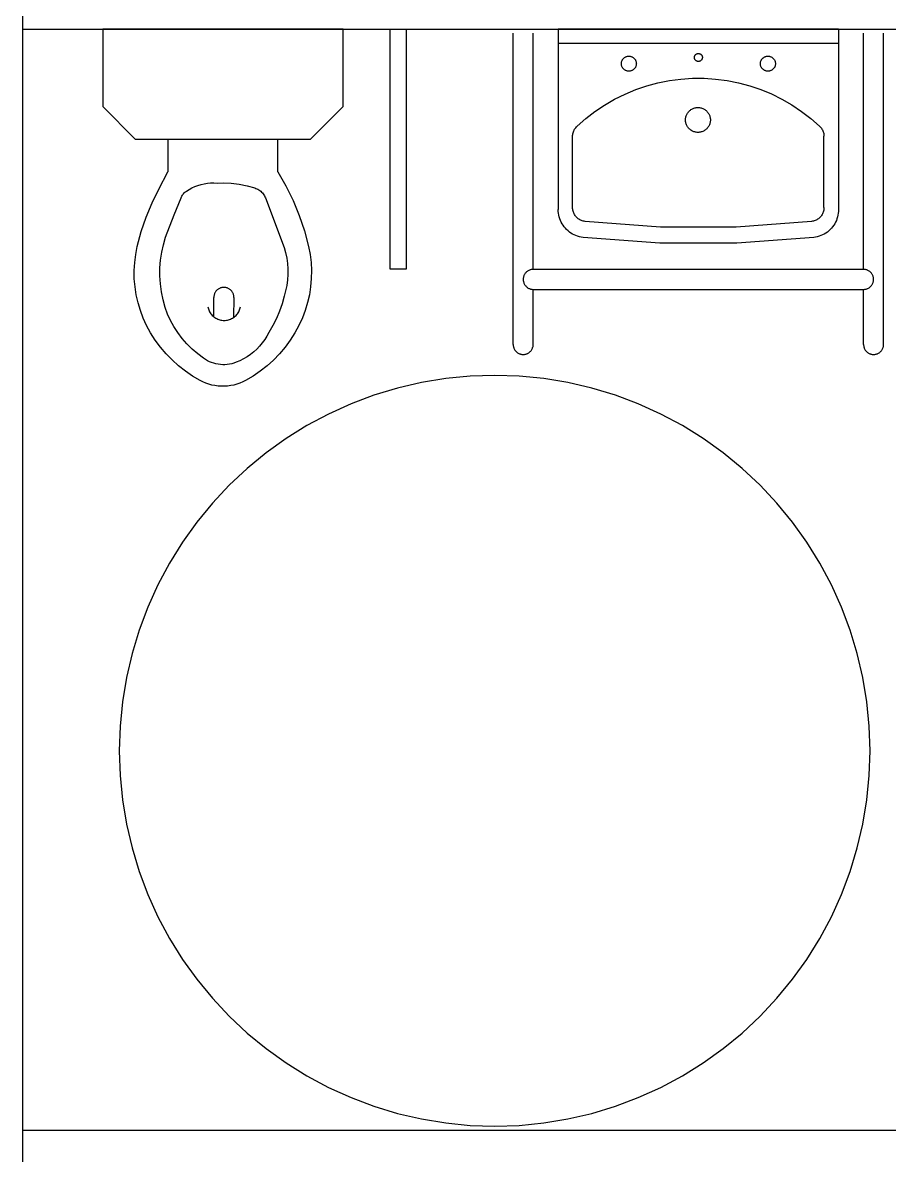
# Model space of a CAD drawing. Extents: x -81148 to 10972, y -53931 to 52487.
# Drawn here: x -60258 to -58526, y -31336 to -29074 of the extents above; entities that cross this region are included whole.
import ezdxf

# ---------------------------------------------------------------- set-up
doc = ezdxf.new("R2010")
doc.units = 0
doc.layers.get('0').update_dxf_attribs({"linetype": 'CONTINUOUS'})

msp = doc.modelspace()

# ---------------------------------------------------------------- linework, layer by layer
for p, q in [((-60257.9, -28986.4), (-60257.9, -29086.4)), ((-60257.9, -29086.4), (-59523.9, -29086.4)), ((-60257.9, -29086.4), (-60257.9, -31286.4)), ((-59617.9, -29086.4), (-60097.9, -29086.4)), ((-60097.9, -29086.4), (-60097.9, -29241.4)), ((-59617.9, -29241.4), (-59617.9, -29086.4)), ((-59523.9, -29448.4), (-59523.9, -29086.4)), ((-59523.9, -29086.4), (-59491.9, -29086.4)), ((-59491.9, -29086.4), (-59491.9, -29566.4)), ((-59491.9, -29086.4), (-58307.9, -29086.4)), ((-59277.9, -29716.4), (-59277.9, -29094.4)), ((-59237.9, -29566.4), (-59237.9, -29094.4)), ((-58627.9, -29086.4), (-59187.9, -29086.4)), ((-59187.9, -29086.4), (-59187.9, -29115.5)), ((-58627.9, -29086.4), (-58627.9, -29115.5)), ((-58577.9, -29566.4), (-58577.9, -29094.4)), ((-58537.9, -29716.4), (-58537.9, -29094.4)), ((-59187.9, -29115.5), (-59187.9, -29447.1)), ((-58998.1, -29115.5), (-59187.9, -29115.5)), ((-58818.1, -29115.5), (-58998.1, -29115.5)), ((-58908.1, -29115.5), (-58998.1, -29115.5)), ((-58818.1, -29115.5), (-58908.1, -29115.5)), ((-58627.9, -29115.5), (-58818.1, -29115.5)), ((-58627.9, -29115.5), (-58627.9, -29447.1)), ((-59058.1, -29145.6), (-59057.4, -29144.9)), ((-59057.4, -29144.9), (-59056.7, -29144.2)), ((-59056.7, -29144.2), (-59056, -29143.6)), ((-59056, -29143.6), (-59055.2, -29143)), ((-59055.2, -29143), (-59054.3, -29142.5)), ((-59054.3, -29142.5), (-59053.5, -29142.1)), ((-59053.5, -29142.1), (-59052.6, -29141.7)), ((-59052.6, -29141.7), (-59051.7, -29141.3)), ((-59051.7, -29141.3), (-59050.7, -29141)), ((-59050.7, -29141), (-59049.8, -29140.8)), ((-59049.8, -29140.8), (-59048.8, -29140.6)), ((-59048.8, -29140.6), (-59047.8, -29140.5)), ((-59047.8, -29140.5), (-59046.8, -29140.5)), ((-59046.8, -29140.5), (-59045.8, -29140.5)), ((-59045.8, -29140.5), (-59044.9, -29140.6)), ((-59044.9, -29140.6), (-59043.9, -29140.8)), ((-59043.9, -29140.8), (-59042.9, -29141)), ((-59042.9, -29141), (-59042, -29141.3)), ((-59042, -29141.3), (-59041.1, -29141.7)), ((-59041.1, -29141.7), (-59040.2, -29142.1)), ((-59040.2, -29142.1), (-59039.3, -29142.5)), ((-59039.3, -29142.5), (-59038.5, -29143)), ((-59038.5, -29143), (-59037.7, -29143.6)), ((-59037.7, -29143.6), (-59036.9, -29144.2)), ((-59036.9, -29144.2), (-59036.2, -29144.9)), ((-59036.2, -29144.9), (-59035.6, -29145.6)), ((-58915.9, -29142.1), (-58915.8, -29141.6)), ((-58915.9, -29142.6), (-58915.9, -29142.1)), ((-58915.9, -29143.2), (-58915.9, -29142.6)), ((-58915.9, -29143.7), (-58915.9, -29143.2)), ((-58915.9, -29144.2), (-58915.9, -29143.7)), ((-58915.8, -29144.7), (-58915.9, -29144.2)), ((-58915.8, -29141.6), (-58915.7, -29141.1)), ((-58915.7, -29145.2), (-58915.8, -29144.7)), ((-58915.7, -29141.1), (-58915.5, -29140.6)), ((-58915.5, -29145.7), (-58915.7, -29145.2)), ((-58915.5, -29140.6), (-58915.3, -29140.1)), ((-58915.3, -29140.1), (-58915.1, -29139.6)), ((-58915.1, -29139.6), (-58914.9, -29139.2)), ((-58914.9, -29139.2), (-58914.6, -29138.7)), ((-58914.6, -29138.7), (-58914.3, -29138.3)), ((-58914.3, -29138.3), (-58914, -29137.9)), ((-58914, -29137.9), (-58913.6, -29137.5)), ((-58913.6, -29137.5), (-58913.2, -29137.2)), ((-58913.2, -29137.2), (-58912.8, -29136.8)), ((-58912.8, -29136.8), (-58912.4, -29136.5)), ((-58912.4, -29136.5), (-58911.9, -29136.2)), ((-58911.9, -29136.2), (-58911.5, -29136)), ((-58911.5, -29136), (-58911, -29135.8)), ((-58911, -29135.8), (-58910.5, -29135.6)), ((-58910.5, -29135.6), (-58910, -29135.4)), ((-58910, -29135.4), (-58909.5, -29135.3)), ((-58909.5, -29135.3), (-58909, -29135.2)), ((-58909, -29135.2), (-58908.5, -29135.2)), ((-58908.5, -29135.2), (-58907.9, -29135.2)), ((-58907.9, -29135.2), (-58907.4, -29135.2)), ((-58907.4, -29135.2), (-58906.9, -29135.2)), ((-58906.9, -29135.2), (-58906.4, -29135.3)), ((-58906.4, -29135.3), (-58905.9, -29135.4)), ((-58905.9, -29135.4), (-58905.4, -29135.6)), ((-58905.4, -29135.6), (-58904.9, -29135.8)), ((-58904.9, -29135.8), (-58904.4, -29136)), ((-58904.4, -29136), (-58903.9, -29136.2)), ((-58903.9, -29136.2), (-58903.5, -29136.5)), ((-58903.5, -29136.5), (-58903.1, -29136.8)), ((-58903.1, -29136.8), (-58902.7, -29137.2)), ((-58902.7, -29137.2), (-58902.3, -29137.5)), ((-58902.3, -29137.5), (-58901.9, -29137.9)), ((-58901.9, -29137.9), (-58901.6, -29138.3)), ((-58901.6, -29138.3), (-58901.3, -29138.7)), ((-58901.3, -29138.7), (-58901, -29139.2)), ((-58901, -29139.2), (-58900.8, -29139.6)), ((-58900.8, -29139.6), (-58900.6, -29140.1)), ((-58900.6, -29140.1), (-58900.4, -29140.6)), ((-58900.4, -29140.6), (-58900.2, -29141.1)), ((-58900.2, -29145.2), (-58900.4, -29145.7)), ((-58900.2, -29141.1), (-58900.1, -29141.6)), ((-58900.1, -29144.7), (-58900.2, -29145.2)), ((-58900.1, -29141.6), (-58900, -29142.1)), ((-58900, -29144.2), (-58900.1, -29144.7)), ((-58900, -29142.1), (-58900, -29142.6)), ((-58900, -29142.6), (-58899.9, -29143.2)), ((-58899.9, -29143.2), (-58900, -29143.7)), ((-58900, -29143.7), (-58900, -29144.2)), ((-58780.3, -29145.6), (-58779.6, -29144.9)), ((-58779.6, -29144.9), (-58778.9, -29144.2)), ((-58778.9, -29144.2), (-58778.1, -29143.6)), ((-58778.1, -29143.6), (-58777.3, -29143)), ((-58777.3, -29143), (-58776.5, -29142.5)), ((-58776.5, -29142.5), (-58775.6, -29142.1)), ((-58775.6, -29142.1), (-58774.7, -29141.7)), ((-58774.7, -29141.7), (-58773.8, -29141.3)), ((-58773.8, -29141.3), (-58772.9, -29141)), ((-58772.9, -29141), (-58771.9, -29140.8)), ((-58771.9, -29140.8), (-58771, -29140.6)), ((-58771, -29140.6), (-58770, -29140.5)), ((-58770, -29140.5), (-58769, -29140.5)), ((-58769, -29140.5), (-58768, -29140.5)), ((-58768, -29140.5), (-58767, -29140.6)), ((-58767, -29140.6), (-58766.1, -29140.8)), ((-58766.1, -29140.8), (-58765.1, -29141)), ((-58765.1, -29141), (-58764.2, -29141.3)), ((-58764.2, -29141.3), (-58763.3, -29141.7)), ((-58763.3, -29141.7), (-58762.4, -29142.1)), ((-58762.4, -29142.1), (-58761.5, -29142.5)), ((-58761.5, -29142.5), (-58760.7, -29143)), ((-58760.7, -29143), (-58759.9, -29143.6)), ((-58759.9, -29143.6), (-58759.1, -29144.2)), ((-58759.1, -29144.2), (-58758.4, -29144.9)), ((-58758.4, -29144.9), (-58757.7, -29145.6)), ((-59061.8, -29154.5), (-59061.7, -29153.6)), ((-59061.8, -29155.5), (-59061.8, -29154.5)), ((-59061.8, -29156.5), (-59061.8, -29155.5)), ((-59061.7, -29157.5), (-59061.8, -29156.5)), ((-59061.7, -29153.6), (-59061.5, -29152.6)), ((-59061.5, -29158.4), (-59061.7, -29157.5)), ((-59061.5, -29152.6), (-59061.3, -29151.6)), ((-59061.3, -29159.4), (-59061.5, -29158.4)), ((-59061.3, -29151.6), (-59061, -29150.7)), ((-59061, -29160.3), (-59061.3, -29159.4)), ((-59061, -29150.7), (-59060.7, -29149.8)), ((-59060.7, -29161.3), (-59061, -29160.3)), ((-59060.7, -29149.8), (-59060.3, -29148.9)), ((-59060.3, -29162.2), (-59060.7, -29161.3)), ((-59060.3, -29148.9), (-59059.8, -29148)), ((-59059.8, -29163), (-59060.3, -29162.2)), ((-59059.8, -29148), (-59059.3, -29147.2)), ((-59059.3, -29163.8), (-59059.8, -29163)), ((-59059.3, -29147.2), (-59058.7, -29146.4)), ((-59058.7, -29164.6), (-59059.3, -29163.8)), ((-59058.7, -29146.4), (-59058.1, -29145.6)), ((-59058.1, -29165.4), (-59058.7, -29164.6)), ((-59057.4, -29166.1), (-59058.1, -29165.4)), ((-59056.7, -29166.8), (-59057.4, -29166.1)), ((-59056, -29167.4), (-59056.7, -29166.8)), ((-59055.2, -29168), (-59056, -29167.4)), ((-59037.7, -29167.4), (-59038.5, -29168)), ((-59036.9, -29166.8), (-59037.7, -29167.4)), ((-59036.2, -29166.1), (-59036.9, -29166.8)), ((-59035.6, -29165.4), (-59036.2, -29166.1)), ((-59035.6, -29145.6), (-59034.9, -29146.4)), ((-59034.9, -29164.6), (-59035.6, -29165.4)), ((-59034.9, -29146.4), (-59034.4, -29147.2)), ((-59034.4, -29163.8), (-59034.9, -29164.6)), ((-59034.4, -29147.2), (-59033.8, -29148)), ((-59033.8, -29163), (-59034.4, -29163.8)), ((-59033.8, -29148), (-59033.4, -29148.9)), ((-59033.4, -29162.2), (-59033.8, -29163)), ((-59033.4, -29148.9), (-59033, -29149.8)), ((-59033, -29161.3), (-59033.4, -29162.2)), ((-59033, -29149.8), (-59032.6, -29150.7)), ((-59032.6, -29160.3), (-59033, -29161.3)), ((-59032.6, -29150.7), (-59032.3, -29151.6)), ((-59032.3, -29159.4), (-59032.6, -29160.3)), ((-59032.3, -29151.6), (-59032.1, -29152.6)), ((-59032.1, -29158.4), (-59032.3, -29159.4)), ((-59032.1, -29152.6), (-59032, -29153.6)), ((-59032, -29157.5), (-59032.1, -29158.4)), ((-59032, -29153.6), (-59031.9, -29154.5)), ((-59031.9, -29156.5), (-59032, -29157.5)), ((-59031.9, -29154.5), (-59031.8, -29155.5)), ((-59031.8, -29155.5), (-59031.9, -29156.5)), ((-58915.3, -29146.2), (-58915.5, -29145.7)), ((-58915.1, -29146.7), (-58915.3, -29146.2)), ((-58914.9, -29147.2), (-58915.1, -29146.7)), ((-58914.6, -29147.6), (-58914.9, -29147.2)), ((-58914.3, -29148), (-58914.6, -29147.6)), ((-58914, -29148.4), (-58914.3, -29148)), ((-58913.6, -29148.8), (-58914, -29148.4)), ((-58913.2, -29149.2), (-58913.6, -29148.8)), ((-58912.8, -29149.5), (-58913.2, -29149.2)), ((-58912.4, -29149.8), (-58912.8, -29149.5)), ((-58911.9, -29150.1), (-58912.4, -29149.8)), ((-58911.5, -29150.3), (-58911.9, -29150.1)), ((-58911, -29150.6), (-58911.5, -29150.3)), ((-58910.5, -29150.7), (-58911, -29150.6)), ((-58910, -29150.9), (-58910.5, -29150.7)), ((-58909.5, -29151), (-58910, -29150.9)), ((-58909, -29151.1), (-58909.5, -29151)), ((-58908.5, -29151.1), (-58909, -29151.1)), ((-58907.9, -29151.2), (-58908.5, -29151.1)), ((-58907.4, -29151.1), (-58907.9, -29151.2)), ((-58906.9, -29151.1), (-58907.4, -29151.1)), ((-58906.4, -29151), (-58906.9, -29151.1)), ((-58905.9, -29150.9), (-58906.4, -29151)), ((-58905.4, -29150.7), (-58905.9, -29150.9)), ((-58904.9, -29150.6), (-58905.4, -29150.7)), ((-58904.4, -29150.3), (-58904.9, -29150.6)), ((-58903.9, -29150.1), (-58904.4, -29150.3)), ((-58903.5, -29149.8), (-58903.9, -29150.1)), ((-58903.1, -29149.5), (-58903.5, -29149.8)), ((-58902.7, -29149.2), (-58903.1, -29149.5)), ((-58902.3, -29148.8), (-58902.7, -29149.2)), ((-58901.9, -29148.4), (-58902.3, -29148.8)), ((-58901.6, -29148), (-58901.9, -29148.4)), ((-58901.3, -29147.6), (-58901.6, -29148)), ((-58901, -29147.2), (-58901.3, -29147.6)), ((-58900.8, -29146.7), (-58901, -29147.2)), ((-58900.6, -29146.2), (-58900.8, -29146.7)), ((-58900.4, -29145.7), (-58900.6, -29146.2)), ((-58784, -29154.5), (-58783.9, -29153.6)), ((-58784, -29155.5), (-58784, -29154.5)), ((-58784, -29156.5), (-58784, -29155.5)), ((-58783.9, -29157.5), (-58784, -29156.5)), ((-58783.9, -29153.6), (-58783.7, -29152.6)), ((-58783.7, -29158.4), (-58783.9, -29157.5)), ((-58783.7, -29152.6), (-58783.5, -29151.6)), ((-58783.5, -29159.4), (-58783.7, -29158.4)), ((-58783.5, -29151.6), (-58783.2, -29150.7)), ((-58783.2, -29160.3), (-58783.5, -29159.4)), ((-58783.2, -29150.7), (-58782.9, -29149.8)), ((-58782.9, -29161.3), (-58783.2, -29160.3)), ((-58782.9, -29149.8), (-58782.4, -29148.9)), ((-58782.4, -29162.2), (-58782.9, -29161.3)), ((-58782.4, -29148.9), (-58782, -29148)), ((-58782, -29163), (-58782.4, -29162.2)), ((-58782, -29148), (-58781.5, -29147.2)), ((-58781.5, -29163.8), (-58782, -29163)), ((-58781.5, -29147.2), (-58780.9, -29146.4)), ((-58780.9, -29164.6), (-58781.5, -29163.8)), ((-58780.9, -29146.4), (-58780.3, -29145.6)), ((-58780.3, -29165.4), (-58780.9, -29164.6)), ((-58779.6, -29166.1), (-58780.3, -29165.4)), ((-58778.9, -29166.8), (-58779.6, -29166.1)), ((-58778.1, -29167.4), (-58778.9, -29166.8)), ((-58777.3, -29168), (-58778.1, -29167.4)), ((-58759.9, -29167.4), (-58760.7, -29168)), ((-58759.1, -29166.8), (-58759.9, -29167.4)), ((-58758.4, -29166.1), (-58759.1, -29166.8)), ((-58757.7, -29165.4), (-58758.4, -29166.1)), ((-58757.7, -29145.6), (-58757.1, -29146.4)), ((-58757.1, -29164.6), (-58757.7, -29165.4)), ((-58757.1, -29146.4), (-58756.5, -29147.2)), ((-58756.5, -29163.8), (-58757.1, -29164.6)), ((-58756.5, -29147.2), (-58756, -29148)), ((-58756, -29163), (-58756.5, -29163.8)), ((-58756, -29148), (-58755.5, -29148.9)), ((-58755.5, -29162.2), (-58756, -29163)), ((-58755.5, -29148.9), (-58755.1, -29149.8)), ((-58755.1, -29161.3), (-58755.5, -29162.2)), ((-58755.1, -29149.8), (-58754.8, -29150.7)), ((-58754.8, -29160.3), (-58755.1, -29161.3)), ((-58754.8, -29150.7), (-58754.5, -29151.6)), ((-58754.5, -29159.4), (-58754.8, -29160.3)), ((-58754.5, -29151.6), (-58754.3, -29152.6)), ((-58754.3, -29158.4), (-58754.5, -29159.4)), ((-58754.3, -29152.6), (-58754.1, -29153.6)), ((-58754.1, -29157.5), (-58754.3, -29158.4)), ((-58754.1, -29153.6), (-58754, -29154.5)), ((-58754, -29156.5), (-58754.1, -29157.5)), ((-58754, -29154.5), (-58754, -29155.5)), ((-58754, -29155.5), (-58754, -29156.5)), ((-59054.3, -29168.5), (-59055.2, -29168)), ((-59053.5, -29169), (-59054.3, -29168.5)), ((-59052.6, -29169.4), (-59053.5, -29169)), ((-59051.7, -29169.7), (-59052.6, -29169.4)), ((-59050.7, -29170), (-59051.7, -29169.7)), ((-59049.8, -29170.2), (-59050.7, -29170)), ((-59048.8, -29170.4), (-59049.8, -29170.2)), ((-59047.8, -29170.5), (-59048.8, -29170.4)), ((-59046.8, -29170.5), (-59047.8, -29170.5)), ((-59045.8, -29170.5), (-59046.8, -29170.5)), ((-59044.9, -29170.4), (-59045.8, -29170.5)), ((-59043.9, -29170.2), (-59044.9, -29170.4)), ((-59042.9, -29170), (-59043.9, -29170.2)), ((-59042, -29169.7), (-59042.9, -29170)), ((-59041.1, -29169.4), (-59042, -29169.7)), ((-59040.2, -29169), (-59041.1, -29169.4)), ((-59039.3, -29168.5), (-59040.2, -29169)), ((-59038.5, -29168), (-59039.3, -29168.5)), ((-58988.7, -29193.9), (-58965.9, -29189.4)), ((-58965.9, -29189.4), (-58942.9, -29186.3)), ((-58942.9, -29186.3), (-58919.8, -29184.8)), ((-58919.8, -29184.8), (-58896.6, -29184.8)), ((-58896.6, -29184.8), (-58873.4, -29186.3)), ((-58873.4, -29186.3), (-58850.4, -29189.3)), ((-58850.4, -29189.3), (-58827.7, -29193.8)), ((-58776.5, -29168.5), (-58777.3, -29168)), ((-58775.6, -29169), (-58776.5, -29168.5)), ((-58774.7, -29169.4), (-58775.6, -29169)), ((-58773.8, -29169.7), (-58774.7, -29169.4)), ((-58772.9, -29170), (-58773.8, -29169.7)), ((-58771.9, -29170.2), (-58772.9, -29170)), ((-58771, -29170.4), (-58771.9, -29170.2)), ((-58770, -29170.5), (-58771, -29170.4)), ((-58769, -29170.5), (-58770, -29170.5)), ((-58768, -29170.5), (-58769, -29170.5)), ((-58767, -29170.4), (-58768, -29170.5)), ((-58766.1, -29170.2), (-58767, -29170.4)), ((-58765.1, -29170), (-58766.1, -29170.2)), ((-58764.2, -29169.7), (-58765.1, -29170)), ((-58763.3, -29169.4), (-58764.2, -29169.7)), ((-58762.4, -29169), (-58763.3, -29169.4)), ((-58761.5, -29168.5), (-58762.4, -29169)), ((-58760.7, -29168), (-58761.5, -29168.5)), ((-59054.5, -29216.3), (-59033, -29207.4)), ((-59033, -29207.4), (-59011.1, -29199.9)), ((-59011.1, -29199.9), (-58988.7, -29193.9)), ((-58827.7, -29193.8), (-58805.3, -29199.8)), ((-58805.3, -29199.8), (-58783.3, -29207.2)), ((-58783.3, -29207.2), (-58761.9, -29216.1)), ((-59095.3, -29238.3), (-59075.2, -29226.6)), ((-59075.2, -29226.6), (-59054.5, -29216.3)), ((-58761.9, -29216.1), (-58741.1, -29226.4)), ((-58741.1, -29226.4), (-58721, -29238)), ((-60097.9, -29241.4), (-60032.9, -29306.4)), ((-59682.9, -29306.4), (-59617.9, -29241.4)), ((-59133, -29265.3), (-59114.6, -29251.2)), ((-59114.6, -29251.2), (-59095.3, -29238.3)), ((-58932.4, -29260), (-58931.8, -29258.5)), ((-58931.8, -29258.5), (-58931.2, -29257)), ((-58931.2, -29257), (-58930.4, -29255.5)), ((-58930.4, -29255.5), (-58929.5, -29254.2)), ((-58929.5, -29254.2), (-58928.6, -29252.8)), ((-58928.6, -29252.8), (-58927.5, -29251.6)), ((-58927.5, -29251.6), (-58926.4, -29250.4)), ((-58926.4, -29250.4), (-58925.2, -29249.3)), ((-58925.2, -29249.3), (-58924, -29248.2)), ((-58924, -29248.2), (-58922.7, -29247.3)), ((-58922.7, -29247.3), (-58921.3, -29246.4)), ((-58921.3, -29246.4), (-58919.8, -29245.7)), ((-58919.8, -29245.7), (-58918.4, -29245)), ((-58918.4, -29245), (-58916.8, -29244.4)), ((-58916.8, -29244.4), (-58915.3, -29243.9)), ((-58915.3, -29243.9), (-58913.7, -29243.6)), ((-58913.7, -29243.6), (-58912.1, -29243.3)), ((-58912.1, -29243.3), (-58910.5, -29243.1)), ((-58910.5, -29243.1), (-58908.8, -29243.1)), ((-58908.8, -29243.1), (-58907.2, -29243.1)), ((-58907.2, -29243.1), (-58905.6, -29243.3)), ((-58905.6, -29243.3), (-58904, -29243.6)), ((-58904, -29243.6), (-58902.4, -29243.9)), ((-58902.4, -29243.9), (-58900.8, -29244.4)), ((-58900.8, -29244.4), (-58899.3, -29245)), ((-58899.3, -29245), (-58897.8, -29245.7)), ((-58897.8, -29245.7), (-58896.4, -29246.4)), ((-58896.4, -29246.4), (-58895, -29247.3)), ((-58895, -29247.3), (-58893.7, -29248.2)), ((-58893.7, -29248.2), (-58892.4, -29249.3)), ((-58892.4, -29249.3), (-58891.2, -29250.4)), ((-58891.2, -29250.4), (-58890.1, -29251.6)), ((-58890.1, -29251.6), (-58889.1, -29252.8)), ((-58889.1, -29252.8), (-58888.1, -29254.2)), ((-58888.1, -29254.2), (-58887.3, -29255.5)), ((-58887.3, -29255.5), (-58886.5, -29257)), ((-58886.5, -29257), (-58885.8, -29258.5)), ((-58885.8, -29258.5), (-58885.2, -29260)), ((-58721, -29238), (-58701.7, -29250.9)), ((-58701.7, -29250.9), (-58683.3, -29265)), ((-59151.7, -29282), (-59150.4, -29280.7)), ((-59150.4, -29280.7), (-59133, -29265.3)), ((-58933.7, -29266.4), (-58933.5, -29264.7)), ((-58933.7, -29268), (-58933.7, -29266.4)), ((-58933.7, -29269.6), (-58933.7, -29268)), ((-58933.5, -29271.2), (-58933.7, -29269.6)), ((-58933.5, -29264.7), (-58933.3, -29263.1)), ((-58933.3, -29272.9), (-58933.5, -29271.2)), ((-58933.3, -29263.1), (-58932.9, -29261.5)), ((-58932.9, -29274.4), (-58933.3, -29272.9)), ((-58932.9, -29261.5), (-58932.4, -29260)), ((-58932.4, -29276), (-58932.9, -29274.4)), ((-58931.8, -29277.5), (-58932.4, -29276)), ((-58931.2, -29279), (-58931.8, -29277.5)), ((-58930.4, -29280.4), (-58931.2, -29279)), ((-58929.5, -29281.8), (-58930.4, -29280.4)), ((-58887.3, -29280.4), (-58888.1, -29281.8)), ((-58886.5, -29279), (-58887.3, -29280.4)), ((-58885.8, -29277.5), (-58886.5, -29279)), ((-58885.2, -29276), (-58885.8, -29277.5)), ((-58885.2, -29260), (-58884.8, -29261.5)), ((-58884.8, -29274.4), (-58885.2, -29276)), ((-58884.8, -29261.5), (-58884.4, -29263.1)), ((-58884.4, -29272.9), (-58884.8, -29274.4)), ((-58884.4, -29263.1), (-58884.1, -29264.7)), ((-58884.1, -29271.2), (-58884.4, -29272.9)), ((-58884.1, -29264.7), (-58884, -29266.4)), ((-58884, -29269.6), (-58884.1, -29271.2)), ((-58884, -29266.4), (-58883.9, -29268)), ((-58883.9, -29268), (-58884, -29269.6)), ((-58683.3, -29265), (-58665.8, -29280.3)), ((-58665.8, -29280.3), (-58664.5, -29281.7)), ((-59159.2, -29301.1), (-59159.1, -29299.2)), ((-59159.2, -29442.9), (-59159.2, -29301.1)), ((-59159.1, -29299.2), (-59158.9, -29297.3)), ((-59158.9, -29297.3), (-59158.6, -29295.4)), ((-59158.6, -29295.4), (-59158.2, -29293.6)), ((-59158.2, -29293.6), (-59157.6, -29291.7)), ((-59157.6, -29291.7), (-59156.9, -29290)), ((-59156.9, -29290), (-59156.1, -29288.2)), ((-59156.1, -29288.2), (-59155.2, -29286.6)), ((-59155.2, -29286.6), (-59154.1, -29285)), ((-59154.1, -29285), (-59153, -29283.5)), ((-59153, -29283.5), (-59151.7, -29282)), ((-58928.6, -29283.2), (-58929.5, -29281.8)), ((-58927.5, -29284.4), (-58928.6, -29283.2)), ((-58926.4, -29285.6), (-58927.5, -29284.4)), ((-58925.2, -29286.7), (-58926.4, -29285.6)), ((-58924, -29287.8), (-58925.2, -29286.7)), ((-58922.7, -29288.7), (-58924, -29287.8)), ((-58921.3, -29289.6), (-58922.7, -29288.7)), ((-58919.8, -29290.3), (-58921.3, -29289.6)), ((-58918.4, -29291), (-58919.8, -29290.3)), ((-58916.8, -29291.6), (-58918.4, -29291)), ((-58915.3, -29292), (-58916.8, -29291.6)), ((-58913.7, -29292.4), (-58915.3, -29292)), ((-58912.1, -29292.7), (-58913.7, -29292.4)), ((-58910.5, -29292.8), (-58912.1, -29292.7)), ((-58908.8, -29292.9), (-58910.5, -29292.8)), ((-58907.2, -29292.8), (-58908.8, -29292.9)), ((-58905.6, -29292.7), (-58907.2, -29292.8)), ((-58904, -29292.4), (-58905.6, -29292.7)), ((-58902.4, -29292), (-58904, -29292.4)), ((-58900.8, -29291.6), (-58902.4, -29292)), ((-58899.3, -29291), (-58900.8, -29291.6)), ((-58897.8, -29290.3), (-58899.3, -29291)), ((-58896.4, -29289.6), (-58897.8, -29290.3)), ((-58895, -29288.7), (-58896.4, -29289.6)), ((-58893.7, -29287.8), (-58895, -29288.7)), ((-58892.4, -29286.7), (-58893.7, -29287.8)), ((-58891.2, -29285.6), (-58892.4, -29286.7)), ((-58890.1, -29284.4), (-58891.2, -29285.6)), ((-58889.1, -29283.2), (-58890.1, -29284.4)), ((-58888.1, -29281.8), (-58889.1, -29283.2)), ((-58664.5, -29281.7), (-58663.2, -29283.1)), ((-58663.2, -29283.1), (-58662.1, -29284.6)), ((-58662.1, -29284.6), (-58661.1, -29286.2)), ((-58661.1, -29286.2), (-58660.1, -29287.9)), ((-58660.1, -29287.9), (-58659.3, -29289.6)), ((-58659.3, -29289.6), (-58658.6, -29291.4)), ((-58658.6, -29291.4), (-58658, -29293.2)), ((-58658, -29293.2), (-58657.6, -29295.1)), ((-58657.6, -29295.1), (-58657.3, -29296.9)), ((-58657.3, -29296.9), (-58657.1, -29298.8)), ((-58657.1, -29298.8), (-58657, -29300.7)), ((-58657, -29442.9), (-58657, -29300.7)), ((-60032.9, -29306.4), (-59967.9, -29306.4)), ((-59967.9, -29306.4), (-59967.9, -29371.4)), ((-59967.9, -29306.4), (-59747.9, -29306.4)), ((-59747.9, -29371.4), (-59747.9, -29306.4)), ((-59747.9, -29306.4), (-59682.9, -29306.4)), ((-59985.9, -29406.2), (-59967.9, -29371.4)), ((-59747.9, -29371.4), (-59731.8, -29399.6)), ((-59888.9, -29394.4), (-59882.4, -29393.9)), ((-59882.4, -29393.9), (-59876, -29393.7)), ((-59876, -29393.7), (-59869.5, -29394)), ((-59869.5, -29394), (-59857, -29393.4)), ((-59857, -29393.4), (-59841.1, -29394.2)), ((-59841.1, -29394.2), (-59825.2, -29396.3)), ((-59999.5, -29433.7), (-59985.9, -29406.2)), ((-59938.8, -29418.3), (-59937.7, -29416.8)), ((-59937.7, -29416.8), (-59936.5, -29415.3)), ((-59936.5, -29415.3), (-59935.3, -29413.9)), ((-59935.3, -29413.9), (-59933.9, -29412.5)), ((-59933.9, -29412.5), (-59932.4, -29411.3)), ((-59932.4, -29411.3), (-59930.9, -29410.2)), ((-59930.9, -29410.2), (-59925.4, -29406.8)), ((-59925.4, -29406.8), (-59919.7, -29403.7)), ((-59919.7, -29403.7), (-59913.8, -29401)), ((-59913.8, -29401), (-59907.8, -29398.8)), ((-59907.8, -29398.8), (-59901.6, -29396.9)), ((-59901.6, -29396.9), (-59895.3, -29395.5)), ((-59895.3, -29395.5), (-59888.9, -29394.4)), ((-59825.2, -29396.3), (-59809.6, -29399.5)), ((-59809.6, -29399.5), (-59794.2, -29403.8)), ((-59794.2, -29403.8), (-59792, -29404.6)), ((-59792, -29404.6), (-59789.9, -29405.5)), ((-59789.9, -29405.5), (-59787.9, -29406.5)), ((-59787.9, -29406.5), (-59785.9, -29407.7)), ((-59785.9, -29407.7), (-59784, -29409.1)), ((-59784, -29409.1), (-59782.2, -29410.5)), ((-59782.2, -29410.5), (-59780.5, -29412.1)), ((-59780.5, -29412.1), (-59778.9, -29413.7)), ((-59778.9, -29413.7), (-59777.5, -29415.5)), ((-59777.5, -29415.5), (-59776.1, -29417.4)), ((-59731.8, -29399.6), (-59717.6, -29428.7)), ((-60011.3, -29462), (-59999.5, -29433.7)), ((-59955, -29457.8), (-59941.2, -29423.4)), ((-59941.2, -29423.4), (-59940.5, -29421.7)), ((-59940.5, -29421.7), (-59939.7, -29420)), ((-59939.7, -29420), (-59938.8, -29418.3)), ((-59776.1, -29417.4), (-59774.9, -29419.3)), ((-59774.9, -29419.3), (-59773.8, -29421.3)), ((-59773.8, -29421.3), (-59772.8, -29423.4)), ((-59772.8, -29423.4), (-59735.6, -29522.5)), ((-59717.6, -29428.7), (-59705.3, -29458.6)), ((-60021.1, -29491.1), (-60011.3, -29462)), ((-59972.2, -29502.2), (-59955, -29457.8)), ((-59705.3, -29458.6), (-59695, -29489.4)), ((-59523.9, -29566.4), (-59523.9, -29448.4)), ((-59187.8, -29450.8), (-59187.9, -29447.1)), ((-59187.4, -29454.5), (-59187.8, -29450.8)), ((-59186.8, -29458.2), (-59187.4, -29454.5)), ((-59186, -29461.8), (-59186.8, -29458.2)), ((-59184.9, -29465.3), (-59186, -29461.8)), ((-59159.1, -29444.7), (-59159.2, -29442.9)), ((-59159, -29446.6), (-59159.1, -29444.7)), ((-59158.6, -29448.4), (-59159, -29446.6)), ((-59158.2, -29450.2), (-59158.6, -29448.4)), ((-59157.7, -29452), (-59158.2, -29450.2)), ((-59157, -29453.7), (-59157.7, -29452)), ((-59156.2, -29455.4), (-59157, -29453.7)), ((-59155.4, -29457), (-59156.2, -29455.4)), ((-59154.4, -29458.6), (-59155.4, -29457)), ((-59153.3, -29460.1), (-59154.4, -29458.6)), ((-59152.1, -29461.5), (-59153.3, -29460.1)), ((-59150.8, -29462.9), (-59152.1, -29461.5)), ((-58664.1, -29461.6), (-58665.4, -29462.9)), ((-58662.9, -29460.1), (-58664.1, -29461.6)), ((-58661.8, -29458.6), (-58662.9, -29460.1)), ((-58660.8, -29457.1), (-58661.8, -29458.6)), ((-58660, -29455.4), (-58660.8, -29457.1)), ((-58659.2, -29453.8), (-58660, -29455.4)), ((-58658.5, -29452), (-58659.2, -29453.8)), ((-58658, -29450.2), (-58658.5, -29452)), ((-58657.5, -29448.4), (-58658, -29450.2)), ((-58657.2, -29446.6), (-58657.5, -29448.4)), ((-58657.1, -29444.8), (-58657.2, -29446.6)), ((-58657, -29442.9), (-58657.1, -29444.8)), ((-58629.9, -29461.8), (-58631, -29465.3)), ((-58629, -29458.2), (-58629.9, -29461.8)), ((-58628.4, -29454.5), (-58629, -29458.2)), ((-58628, -29450.8), (-58628.4, -29454.5)), ((-58627.9, -29447.1), (-58628, -29450.8)), ((-59183.6, -29468.8), (-59184.9, -29465.3)), ((-59182, -29472.1), (-59183.6, -29468.8)), ((-59180.2, -29475.4), (-59182, -29472.1)), ((-59178.3, -29478.5), (-59180.2, -29475.4)), ((-59176.1, -29481.5), (-59178.3, -29478.5)), ((-59173.7, -29484.4), (-59176.1, -29481.5)), ((-59171.1, -29487.1), (-59173.7, -29484.4)), ((-59149.4, -29464.1), (-59150.8, -29462.9)), ((-59148, -29465.3), (-59149.4, -29464.1)), ((-59146.5, -29466.3), (-59148, -29465.3)), ((-59144.9, -29467.3), (-59146.5, -29466.3)), ((-59143.2, -29468.1), (-59144.9, -29467.3)), ((-59141.5, -29468.9), (-59143.2, -29468.1)), ((-59139.8, -29469.5), (-59141.5, -29468.9)), ((-59138, -29470), (-59139.8, -29469.5)), ((-59136.2, -29470.4), (-59138, -29470)), ((-59134.4, -29470.7), (-59136.2, -29470.4)), ((-58983.7, -29482.1), (-59134.4, -29470.7)), ((-58832.5, -29482.2), (-58983.7, -29482.1)), ((-58681.8, -29470.7), (-58832.5, -29482.2)), ((-58680, -29470.5), (-58681.8, -29470.7)), ((-58678.2, -29470.1), (-58680, -29470.5)), ((-58676.4, -29469.6), (-58678.2, -29470.1)), ((-58674.6, -29468.9), (-58676.4, -29469.6)), ((-58672.9, -29468.2), (-58674.6, -29468.9)), ((-58671.3, -29467.3), (-58672.9, -29468.2)), ((-58669.7, -29466.4), (-58671.3, -29467.3)), ((-58668.2, -29465.3), (-58669.7, -29466.4)), ((-58666.8, -29464.2), (-58668.2, -29465.3)), ((-58665.4, -29462.9), (-58666.8, -29464.2)), ((-58642.1, -29484.4), (-58644.7, -29487.1)), ((-58639.8, -29481.5), (-58642.1, -29484.4)), ((-58637.6, -29478.5), (-58639.8, -29481.5)), ((-58635.6, -29475.4), (-58637.6, -29478.5)), ((-58633.8, -29472.1), (-58635.6, -29475.4)), ((-58632.3, -29468.8), (-58633.8, -29472.1)), ((-58631, -29465.3), (-58632.3, -29468.8)), ((-60029, -29520.7), (-60021.1, -29491.1)), ((-59976.7, -29517.2), (-59972.2, -29502.2)), ((-59695, -29489.4), (-59686.8, -29520.7)), ((-59168.4, -29489.6), (-59171.1, -29487.1)), ((-59165.5, -29491.9), (-59168.4, -29489.6)), ((-59162.5, -29494), (-59165.5, -29491.9)), ((-59159.3, -29495.9), (-59162.5, -29494)), ((-59156, -29497.6), (-59159.3, -29495.9)), ((-59152.6, -29499.1), (-59156, -29497.6)), ((-59149.1, -29500.4), (-59152.6, -29499.1)), ((-59145.6, -29501.4), (-59149.1, -29500.4)), ((-59141.9, -29502.2), (-59145.6, -29501.4)), ((-59138.3, -29502.7), (-59141.9, -29502.2)), ((-58984.8, -29514.4), (-59138.3, -29502.7)), ((-58677.6, -29502.7), (-58831, -29514.4)), ((-58673.9, -29502.2), (-58677.6, -29502.7)), ((-58670.3, -29501.4), (-58673.9, -29502.2)), ((-58666.7, -29500.4), (-58670.3, -29501.4)), ((-58663.2, -29499.1), (-58666.7, -29500.4)), ((-58659.8, -29497.6), (-58663.2, -29499.1)), ((-58656.5, -29495.9), (-58659.8, -29497.6)), ((-58653.3, -29494), (-58656.5, -29495.9)), ((-58650.3, -29491.9), (-58653.3, -29494)), ((-58647.4, -29489.6), (-58650.3, -29491.9)), ((-58644.7, -29487.1), (-58647.4, -29489.6)), ((-60032.1, -29536.6), (-60029, -29520.7)), ((-59980.1, -29532.4), (-59976.7, -29517.2)), ((-59735.6, -29522.5), (-59732.5, -29533)), ((-59686.8, -29520.7), (-59683.7, -29536.6)), ((-58831, -29514.4), (-58984.8, -29514.4)), ((-60034.1, -29552.7), (-60032.1, -29536.6)), ((-59983.6, -29563.4), (-59982.4, -29547.9)), ((-59982.4, -29547.9), (-59980.1, -29532.4)), ((-59732.5, -29533), (-59730.2, -29543.8)), ((-59730.2, -29543.8), (-59728.6, -29554.6)), ((-59683.7, -29536.6), (-59681.8, -29552.7)), ((-60035, -29569), (-60034.1, -29552.7)), ((-60034.8, -29585.2), (-60035, -29569)), ((-59983.7, -29579.5), (-59983.6, -29563.4)), ((-59728.6, -29554.6), (-59727.8, -29565.6)), ((-59727.8, -29565.6), (-59727.8, -29576.6)), ((-59681.8, -29552.7), (-59680.9, -29568.8)), ((-59680.9, -29568.8), (-59681.2, -29585)), ((-59491.9, -29566.4), (-59523.9, -29566.4)), ((-59253.8, -29574.3), (-59254.5, -29575.3)), ((-59252.9, -29573.3), (-59253.8, -29574.3)), ((-59252.1, -29572.3), (-59252.9, -29573.3)), ((-59251.1, -29571.4), (-59252.1, -29572.3)), ((-59250.1, -29570.6), (-59251.1, -29571.4)), ((-59249, -29569.8), (-59250.1, -29570.6)), ((-59247.9, -29569.1), (-59249, -29569.8)), ((-59246.8, -29568.5), (-59247.9, -29569.1)), ((-59245.6, -29568), (-59246.8, -29568.5)), ((-59244.3, -29567.5), (-59245.6, -29568)), ((-59243.1, -29567.1), (-59244.3, -29567.5)), ((-59241.8, -29566.8), (-59243.1, -29567.1)), ((-59240.5, -29566.6), (-59241.8, -29566.8)), ((-59239.2, -29566.5), (-59240.5, -29566.6)), ((-59237.9, -29566.4), (-59239.2, -29566.5)), ((-59237.9, -29566.4), (-58577.9, -29566.4)), ((-58576.6, -29566.5), (-58577.9, -29566.4)), ((-58575.3, -29566.6), (-58576.6, -29566.5)), ((-58574, -29566.8), (-58575.3, -29566.6)), ((-58572.7, -29567.1), (-58574, -29566.8)), ((-58571.5, -29567.5), (-58572.7, -29567.1)), ((-58570.3, -29568), (-58571.5, -29567.5)), ((-58569.1, -29568.5), (-58570.3, -29568)), ((-58567.9, -29569.1), (-58569.1, -29568.5)), ((-58566.8, -29569.8), (-58567.9, -29569.1)), ((-58565.7, -29570.6), (-58566.8, -29569.8)), ((-58564.7, -29571.4), (-58565.7, -29570.6)), ((-58563.8, -29572.3), (-58564.7, -29571.4)), ((-58562.9, -29573.3), (-58563.8, -29572.3)), ((-58562, -29574.3), (-58562.9, -29573.3)), ((-58561.3, -29575.3), (-58562, -29574.3)), ((-60033.4, -29601.4), (-60034.8, -29585.2)), ((-59982.7, -29595.5), (-59983.7, -29579.5)), ((-59980.5, -29611.4), (-59982.7, -29595.5)), ((-59728.6, -29587.5), (-59730.2, -29598.4)), ((-59727.8, -29576.6), (-59728.6, -29587.5)), ((-59681.2, -29585), (-59682.6, -29601.2)), ((-59257.7, -29583.8), (-59257.9, -29585.1)), ((-59257.9, -29585.1), (-59257.9, -29586.4)), ((-59257.9, -29586.4), (-59257.9, -29587.8)), ((-59257.9, -29587.8), (-59257.7, -29589.1)), ((-59257.5, -29582.5), (-59257.7, -29583.8)), ((-59257.7, -29589.1), (-59257.5, -29590.3)), ((-59257.2, -29581.3), (-59257.5, -29582.5)), ((-59257.5, -29590.3), (-59257.2, -29591.6)), ((-59256.8, -29580), (-59257.2, -29581.3)), ((-59257.2, -29591.6), (-59256.8, -29592.9)), ((-59256.4, -29578.8), (-59256.8, -29580)), ((-59256.8, -29592.9), (-59256.4, -29594.1)), ((-59255.8, -29577.6), (-59256.4, -29578.8)), ((-59256.4, -29594.1), (-59255.8, -29595.3)), ((-59255.2, -29576.4), (-59255.8, -29577.6)), ((-59255.8, -29595.3), (-59255.2, -29596.4)), ((-59254.5, -29575.3), (-59255.2, -29576.4)), ((-59255.2, -29596.4), (-59254.5, -29597.6)), ((-59254.5, -29597.6), (-59253.8, -29598.6)), ((-58562, -29598.6), (-58561.3, -29597.6)), ((-58560.6, -29576.4), (-58561.3, -29575.3)), ((-58561.3, -29597.6), (-58560.6, -29596.4)), ((-58560, -29577.6), (-58560.6, -29576.4)), ((-58560.6, -29596.4), (-58560, -29595.3)), ((-58559.4, -29578.8), (-58560, -29577.6)), ((-58560, -29595.3), (-58559.4, -29594.1)), ((-58559, -29580), (-58559.4, -29578.8)), ((-58559.4, -29594.1), (-58559, -29592.9)), ((-58558.6, -29581.3), (-58559, -29580)), ((-58559, -29592.9), (-58558.6, -29591.6)), ((-58558.3, -29582.5), (-58558.6, -29581.3)), ((-58558.6, -29591.6), (-58558.3, -29590.3)), ((-58558.1, -29583.8), (-58558.3, -29582.5)), ((-58558.3, -29590.3), (-58558.1, -29589.1)), ((-58558, -29585.1), (-58558.1, -29583.8)), ((-58558.1, -29589.1), (-58558, -29587.8)), ((-58557.9, -29586.4), (-58558, -29585.1)), ((-58558, -29587.8), (-58557.9, -29586.4)), ((-60030.9, -29617.4), (-60033.4, -29601.4)), ((-60027.3, -29633.3), (-60030.9, -29617.4)), ((-59977.3, -29627.1), (-59980.5, -29611.4)), ((-59875.8, -29619.8), (-59875.9, -29621.1)), ((-59875.6, -29618.6), (-59875.8, -29619.8)), ((-59875.3, -29617.3), (-59875.6, -29618.6)), ((-59874.9, -29616), (-59875.3, -29617.3)), ((-59874.4, -29614.8), (-59874.9, -29616)), ((-59873.9, -29613.6), (-59874.4, -29614.8)), ((-59873.3, -29612.5), (-59873.9, -29613.6)), ((-59872.6, -29611.3), (-59873.3, -29612.5)), ((-59871.8, -29610.3), (-59872.6, -29611.3)), ((-59871, -29609.3), (-59871.8, -29610.3)), ((-59870.1, -29608.3), (-59871, -29609.3)), ((-59869.1, -29607.4), (-59870.1, -29608.3)), ((-59868.1, -29606.6), (-59869.1, -29607.4)), ((-59867.1, -29605.8), (-59868.1, -29606.6)), ((-59865.9, -29605.1), (-59867.1, -29605.8)), ((-59864.8, -29604.5), (-59865.9, -29605.1)), ((-59863.6, -29604), (-59864.8, -29604.5)), ((-59862.4, -29603.5), (-59863.6, -29604)), ((-59861.1, -29603.1), (-59862.4, -29603.5)), ((-59859.8, -29602.8), (-59861.1, -29603.1)), ((-59858.6, -29602.6), (-59859.8, -29602.8)), ((-59857.2, -29602.5), (-59858.6, -29602.6)), ((-59855.9, -29602.5), (-59857.2, -29602.5)), ((-59854.6, -29602.5), (-59855.9, -29602.5)), ((-59853.3, -29602.6), (-59854.6, -29602.5)), ((-59852, -29602.8), (-59853.3, -29602.6)), ((-59850.8, -29603.1), (-59852, -29602.8)), ((-59849.5, -29603.5), (-59850.8, -29603.1)), ((-59848.3, -29604), (-59849.5, -29603.5)), ((-59847.1, -29604.5), (-59848.3, -29604)), ((-59845.9, -29605.1), (-59847.1, -29604.5)), ((-59844.8, -29605.8), (-59845.9, -29605.1)), ((-59843.8, -29606.6), (-59844.8, -29605.8)), ((-59842.8, -29607.4), (-59843.8, -29606.6)), ((-59841.8, -29608.3), (-59842.8, -29607.4)), ((-59840.9, -29609.3), (-59841.8, -29608.3)), ((-59840.1, -29610.3), (-59840.9, -29609.3)), ((-59839.3, -29611.3), (-59840.1, -29610.3)), ((-59838.6, -29612.5), (-59839.3, -29611.3)), ((-59838, -29613.6), (-59838.6, -29612.5)), ((-59837.5, -29614.8), (-59838, -29613.6)), ((-59837, -29616), (-59837.5, -29614.8)), ((-59836.6, -29617.3), (-59837, -29616)), ((-59836.3, -29618.6), (-59836.6, -29617.3)), ((-59836.1, -29619.8), (-59836.3, -29618.6)), ((-59836, -29621.1), (-59836.1, -29619.8)), ((-59735.6, -29619.7), (-59739.7, -29635)), ((-59732.5, -29609.2), (-59735.6, -29619.7)), ((-59730.2, -29598.4), (-59732.5, -29609.2)), ((-59685.1, -29617.1), (-59688.7, -29632.9)), ((-59682.6, -29601.2), (-59685.1, -29617.1)), ((-59253.8, -29598.6), (-59252.9, -29599.6)), ((-59252.9, -29599.6), (-59252.1, -29600.6)), ((-59252.1, -29600.6), (-59251.1, -29601.5)), ((-59251.1, -29601.5), (-59250.1, -29602.3)), ((-59250.1, -29602.3), (-59249, -29603.1)), ((-59249, -29603.1), (-59247.9, -29603.8)), ((-59247.9, -29603.8), (-59246.8, -29604.4)), ((-59246.8, -29604.4), (-59245.6, -29604.9)), ((-59245.6, -29604.9), (-59244.3, -29605.4)), ((-59244.3, -29605.4), (-59243.1, -29605.8)), ((-59243.1, -29605.8), (-59241.8, -29606.1)), ((-59241.8, -29606.1), (-59240.5, -29606.3)), ((-59240.5, -29606.3), (-59239.2, -29606.4)), ((-59239.2, -29606.4), (-59237.9, -29606.4)), ((-59237.9, -29606.4), (-58577.9, -29606.4)), ((-59237.9, -29716.4), (-59237.9, -29606.4)), ((-58577.9, -29606.4), (-58576.6, -29606.4)), ((-58577.9, -29716.4), (-58577.9, -29606.4)), ((-58576.6, -29606.4), (-58575.3, -29606.3)), ((-58575.3, -29606.3), (-58574, -29606.1)), ((-58574, -29606.1), (-58572.7, -29605.8)), ((-58572.7, -29605.8), (-58571.5, -29605.4)), ((-58571.5, -29605.4), (-58570.3, -29604.9)), ((-58570.3, -29604.9), (-58569.1, -29604.4)), ((-58569.1, -29604.4), (-58567.9, -29603.8)), ((-58567.9, -29603.8), (-58566.8, -29603.1)), ((-58566.8, -29603.1), (-58565.7, -29602.3)), ((-58565.7, -29602.3), (-58564.7, -29601.5)), ((-58564.7, -29601.5), (-58563.8, -29600.6)), ((-58563.8, -29600.6), (-58562.9, -29599.6)), ((-58562.9, -29599.6), (-58562, -29598.6)), ((-60022.7, -29648.8), (-60027.3, -29633.3)), ((-59973, -29642.5), (-59977.3, -29627.1)), ((-59968.3, -29655.7), (-59973, -29642.5)), ((-59888, -29641.1), (-59887.5, -29643.2)), ((-59875.9, -29621.1), (-59875.9, -29622.5)), ((-59875.9, -29658.2), (-59875.9, -29622.5)), ((-59835.9, -29622.5), (-59836.5, -29662.6)), ((-59835.9, -29622.5), (-59836, -29621.1)), ((-59823.1, -29643.2), (-59822.7, -29641.1)), ((-59739.7, -29635), (-59744.8, -29650.1)), ((-59688.7, -29632.9), (-59693.4, -29648.4)), ((-60016.9, -29664), (-60022.7, -29648.8)), ((-60010.2, -29678.7), (-60016.9, -29664)), ((-59962.5, -29668.5), (-59968.3, -29655.7)), ((-59887.5, -29643.2), (-59886.9, -29645.3)), ((-59886.9, -29645.3), (-59886.2, -29647.4)), ((-59886.2, -29647.4), (-59885.3, -29649.4)), ((-59885.3, -29649.4), (-59884.3, -29651.4)), ((-59884.3, -29651.4), (-59883.2, -29653.3)), ((-59883.2, -29653.3), (-59881.9, -29655.1)), ((-59881.9, -29655.1), (-59880.5, -29656.8)), ((-59880.5, -29656.8), (-59879.1, -29658.4)), ((-59879.1, -29658.4), (-59877.5, -29660)), ((-59877.5, -29660), (-59875.9, -29661.3)), ((-59875.9, -29661.3), (-59875.9, -29658.2)), ((-59875.9, -29661.3), (-59875.8, -29661.4)), ((-59875.8, -29661.4), (-59874, -29662.7)), ((-59874, -29662.7), (-59872.1, -29663.9)), ((-59872.1, -29663.9), (-59870.2, -29664.9)), ((-59870.2, -29664.9), (-59868.2, -29665.8)), ((-59842.4, -29665.8), (-59840.4, -29664.9)), ((-59840.4, -29664.9), (-59838.5, -29663.9)), ((-59838.5, -29663.9), (-59836.7, -29662.7)), ((-59836.7, -29662.7), (-59836.5, -29662.6)), ((-59836.5, -29662.6), (-59834.9, -29661.4)), ((-59834.9, -29661.4), (-59833.2, -29660)), ((-59833.2, -29660), (-59831.6, -29658.4)), ((-59831.6, -29658.4), (-59830.1, -29656.8)), ((-59830.1, -29656.8), (-59828.7, -29655.1)), ((-59828.7, -29655.1), (-59827.5, -29653.3)), ((-59827.5, -29653.3), (-59826.3, -29651.4)), ((-59826.3, -29651.4), (-59825.3, -29649.4)), ((-59825.3, -29649.4), (-59824.5, -29647.4)), ((-59824.5, -29647.4), (-59823.7, -29645.3)), ((-59823.7, -29645.3), (-59823.1, -29643.2)), ((-59750.9, -29664.7), (-59758, -29678.9)), ((-59744.8, -29650.1), (-59750.9, -29664.7)), ((-59699.1, -29663.6), (-59705.9, -29678.3)), ((-59693.4, -29648.4), (-59699.1, -29663.6)), ((-60002.4, -29693), (-60010.2, -29678.7)), ((-59955.8, -29680.9), (-59962.5, -29668.5)), ((-59948.1, -29692.6), (-59955.8, -29680.9)), ((-59868.2, -29665.8), (-59866.1, -29666.6)), ((-59866.1, -29666.6), (-59864, -29667.3)), ((-59864, -29667.3), (-59861.9, -29667.8)), ((-59861.9, -29667.8), (-59859.7, -29668.2)), ((-59859.7, -29668.2), (-59857.5, -29668.4)), ((-59857.5, -29668.4), (-59855.3, -29668.4)), ((-59855.3, -29668.4), (-59853.1, -29668.4)), ((-59853.1, -29668.4), (-59850.9, -29668.2)), ((-59850.9, -29668.2), (-59848.8, -29667.8)), ((-59848.8, -29667.8), (-59846.6, -29667.3)), ((-59846.6, -29667.3), (-59844.5, -29666.6)), ((-59844.5, -29666.6), (-59842.4, -29665.8)), ((-59758, -29678.9), (-59766, -29692.6)), ((-59705.9, -29678.3), (-59714.1, -29693.5)), ((-59993, -29707.7), (-60002.4, -29693)), ((-59982.7, -29721.7), (-59993, -29707.7)), ((-59939.2, -29704.3), (-59948.1, -29692.6)), ((-59929.6, -29715.3), (-59939.2, -29704.3)), ((-59774.3, -29706.8), (-59779.2, -29713.4)), ((-59769.9, -29699.9), (-59774.3, -29706.8)), ((-59766, -29692.6), (-59769.9, -29699.9)), ((-59723.4, -29708.1), (-59733.6, -29722)), ((-59714.1, -29693.5), (-59723.4, -29708.1)), ((-59971.5, -29735), (-59982.7, -29721.7)), ((-59919.2, -29725.6), (-59929.6, -29715.3)), ((-59908.2, -29735.3), (-59919.2, -29725.6)), ((-59796.3, -29731.2), (-59802.7, -29736.4)), ((-59790.2, -29725.7), (-59796.3, -29731.2)), ((-59784.5, -29719.7), (-59790.2, -29725.7)), ((-59779.2, -29713.4), (-59784.5, -29719.7)), ((-59733.6, -29722), (-59744.8, -29735.2)), ((-59277.9, -29716.4), (-59277.9, -29717.8)), ((-59277.9, -29717.8), (-59277.7, -29719.1)), ((-59277.7, -29719.1), (-59277.5, -29720.3)), ((-59277.5, -29720.3), (-59277.2, -29721.6)), ((-59277.2, -29721.6), (-59276.8, -29722.9)), ((-59276.8, -29722.9), (-59276.4, -29724.1)), ((-59276.4, -29724.1), (-59275.8, -29725.3)), ((-59275.8, -29725.3), (-59275.2, -29726.4)), ((-59275.2, -29726.4), (-59274.5, -29727.6)), ((-59274.5, -29727.6), (-59273.8, -29728.6)), ((-59273.8, -29728.6), (-59272.9, -29729.6)), ((-59272.9, -29729.6), (-59272.1, -29730.6)), ((-59272.1, -29730.6), (-59271.1, -29731.5)), ((-59271.1, -29731.5), (-59270.1, -29732.3)), ((-59270.1, -29732.3), (-59269, -29733.1)), ((-59269, -29733.1), (-59267.9, -29733.8)), ((-59247.9, -29733.8), (-59246.8, -29733.1)), ((-59246.8, -29733.1), (-59245.7, -29732.3)), ((-59245.7, -29732.3), (-59244.7, -29731.5)), ((-59244.7, -29731.5), (-59243.8, -29730.6)), ((-59243.8, -29730.6), (-59242.9, -29729.6)), ((-59242.9, -29729.6), (-59242, -29728.6)), ((-59242, -29728.6), (-59241.3, -29727.6)), ((-59241.3, -29727.6), (-59240.6, -29726.4)), ((-59240.6, -29726.4), (-59240, -29725.3)), ((-59240, -29725.3), (-59239.4, -29724.1)), ((-59239.4, -29724.1), (-59239, -29722.9)), ((-59239, -29722.9), (-59238.6, -29721.6)), ((-59238.6, -29721.6), (-59238.3, -29720.3)), ((-59238.3, -29720.3), (-59238.1, -29719.1)), ((-59238.1, -29719.1), (-59238, -29717.8)), ((-59238, -29717.8), (-59237.9, -29716.4)), ((-58577.9, -29716.4), (-58577.9, -29717.8)), ((-58577.9, -29717.8), (-58577.7, -29719.1)), ((-58577.7, -29719.1), (-58577.5, -29720.3)), ((-58577.5, -29720.3), (-58577.2, -29721.6)), ((-58577.2, -29721.6), (-58576.8, -29722.9)), ((-58576.8, -29722.9), (-58576.4, -29724.1)), ((-58576.4, -29724.1), (-58575.8, -29725.3)), ((-58575.8, -29725.3), (-58575.2, -29726.4)), ((-58575.2, -29726.4), (-58574.5, -29727.6)), ((-58574.5, -29727.6), (-58573.8, -29728.6)), ((-58573.8, -29728.6), (-58572.9, -29729.6)), ((-58572.9, -29729.6), (-58572.1, -29730.6)), ((-58572.1, -29730.6), (-58571.1, -29731.5)), ((-58571.1, -29731.5), (-58570.1, -29732.3)), ((-58570.1, -29732.3), (-58569, -29733.1)), ((-58569, -29733.1), (-58567.9, -29733.8)), ((-58547.9, -29733.8), (-58546.8, -29733.1)), ((-58546.8, -29733.1), (-58545.7, -29732.3)), ((-58545.7, -29732.3), (-58544.7, -29731.5)), ((-58544.7, -29731.5), (-58543.8, -29730.6)), ((-58543.8, -29730.6), (-58542.9, -29729.6)), ((-58542.9, -29729.6), (-58542, -29728.6)), ((-58542, -29728.6), (-58541.3, -29727.6)), ((-58541.3, -29727.6), (-58540.6, -29726.4)), ((-58540.6, -29726.4), (-58540, -29725.3)), ((-58540, -29725.3), (-58539.4, -29724.1)), ((-58539.4, -29724.1), (-58539, -29722.9)), ((-58539, -29722.9), (-58538.6, -29721.6)), ((-58538.6, -29721.6), (-58538.3, -29720.3)), ((-58538.3, -29720.3), (-58538.1, -29719.1)), ((-58538.1, -29719.1), (-58538, -29717.8)), ((-58538, -29717.8), (-58537.9, -29716.4)), ((-59959.4, -29747.5), (-59971.5, -29735)), ((-59946.4, -29759.1), (-59959.4, -29747.5)), ((-59896.6, -29744.2), (-59908.2, -29735.3)), ((-59892.8, -29746.7), (-59896.6, -29744.2)), ((-59888.8, -29749), (-59892.8, -29746.7)), ((-59884.7, -29750.9), (-59888.8, -29749)), ((-59880.5, -29752.7), (-59884.7, -29750.9)), ((-59876.2, -29754.1), (-59880.5, -29752.7)), ((-59871.8, -29755.3), (-59876.2, -29754.1)), ((-59867.3, -29756.1), (-59871.8, -29755.3)), ((-59862.8, -29756.7), (-59867.3, -29756.1)), ((-59844.6, -29755.9), (-59849.1, -29756.6)), ((-59840.1, -29755), (-59844.6, -29755.9)), ((-59835.8, -29753.8), (-59840.1, -29755)), ((-59831.5, -29752.2), (-59835.8, -29753.8)), ((-59823.9, -29749), (-59831.5, -29752.2)), ((-59816.6, -29745.3), (-59823.9, -29749)), ((-59809.5, -29741), (-59816.6, -29745.3)), ((-59802.7, -29736.4), (-59809.5, -29741)), ((-59756.8, -29747.7), (-59769.6, -29759.3)), ((-59744.8, -29735.2), (-59756.8, -29747.7)), ((-59267.9, -29733.8), (-59266.8, -29734.4)), ((-59266.8, -29734.4), (-59265.6, -29734.9)), ((-59265.6, -29734.9), (-59264.3, -29735.4)), ((-59264.3, -29735.4), (-59263.1, -29735.8)), ((-59263.1, -29735.8), (-59261.8, -29736.1)), ((-59261.8, -29736.1), (-59260.5, -29736.3)), ((-59260.5, -29736.3), (-59259.2, -29736.4)), ((-59259.2, -29736.4), (-59257.9, -29736.4)), ((-59257.9, -29736.4), (-59256.6, -29736.4)), ((-59256.6, -29736.4), (-59255.3, -29736.3)), ((-59255.3, -29736.3), (-59254, -29736.1)), ((-59254, -29736.1), (-59252.7, -29735.8)), ((-59252.7, -29735.8), (-59251.5, -29735.4)), ((-59251.5, -29735.4), (-59250.3, -29734.9)), ((-59250.3, -29734.9), (-59249.1, -29734.4)), ((-59249.1, -29734.4), (-59247.9, -29733.8)), ((-58567.9, -29733.8), (-58566.8, -29734.4)), ((-58566.8, -29734.4), (-58565.6, -29734.9)), ((-58565.6, -29734.9), (-58564.3, -29735.4)), ((-58564.3, -29735.4), (-58563.1, -29735.8)), ((-58563.1, -29735.8), (-58561.8, -29736.1)), ((-58561.8, -29736.1), (-58560.5, -29736.3)), ((-58560.5, -29736.3), (-58559.2, -29736.4)), ((-58559.2, -29736.4), (-58557.9, -29736.4)), ((-58557.9, -29736.4), (-58556.6, -29736.4)), ((-58556.6, -29736.4), (-58555.3, -29736.3)), ((-58555.3, -29736.3), (-58554, -29736.1)), ((-58554, -29736.1), (-58552.7, -29735.8)), ((-58552.7, -29735.8), (-58551.5, -29735.4)), ((-58551.5, -29735.4), (-58550.3, -29734.9)), ((-58550.3, -29734.9), (-58549.1, -29734.4)), ((-58549.1, -29734.4), (-58547.9, -29733.8)), ((-59932.8, -29769.9), (-59946.4, -29759.1)), ((-59918.4, -29779.7), (-59932.8, -29769.9)), ((-59858.2, -29756.9), (-59862.8, -29756.7)), ((-59853.7, -29756.9), (-59858.2, -29756.9)), ((-59849.1, -29756.6), (-59853.7, -29756.9)), ((-59783.2, -29770), (-59797.5, -29779.8)), ((-59769.6, -29759.3), (-59783.2, -29770)), ((-59314.9, -29778.2), (-59364, -29779.8)), ((-59265.8, -29779.8), (-59314.9, -29778.2)), ((-59903.4, -29788.5), (-59918.4, -29779.7)), ((-59897.8, -29791.4), (-59903.4, -29788.5)), ((-59891.9, -29793.8), (-59897.8, -29791.4)), ((-59886, -29795.9), (-59891.9, -29793.8)), ((-59879.9, -29797.6), (-59886, -29795.9)), ((-59873.7, -29798.8), (-59879.9, -29797.6)), ((-59867.4, -29799.7), (-59873.7, -29798.8)), ((-59861.1, -29800.1), (-59867.4, -29799.7)), ((-59854.8, -29800.1), (-59861.1, -29800.1)), ((-59848.4, -29799.7), (-59854.8, -29800.1)), ((-59842.2, -29798.8), (-59848.4, -29799.7)), ((-59836, -29797.6), (-59842.2, -29798.8)), ((-59829.9, -29795.9), (-59836, -29797.6)), ((-59823.9, -29793.8), (-59829.9, -29795.9)), ((-59818.1, -29791.4), (-59823.9, -29793.8)), ((-59812.4, -29788.5), (-59818.1, -29791.4)), ((-59797.5, -29779.8), (-59812.4, -29788.5)), ((-59461.2, -29792.6), (-59509, -29803.8)), ((-59412.8, -29784.6), (-59461.2, -29792.6)), ((-59364, -29779.8), (-59412.8, -29784.6)), ((-59217, -29784.6), (-59265.8, -29779.8)), ((-59168.6, -29792.6), (-59217, -29784.6)), ((-59120.8, -29803.8), (-59168.6, -29792.6)), ((-59556, -29818), (-59601.9, -29835.3)), ((-59509, -29803.8), (-59556, -29818)), ((-59073.8, -29818), (-59120.8, -29803.8)), ((-59027.9, -29835.3), (-59073.8, -29818)), ((-59601.9, -29835.3), (-59646.6, -29855.6)), ((-58983.2, -29855.6), (-59027.9, -29835.3)), ((-59646.6, -29855.6), (-59689.9, -29878.7)), ((-58939.9, -29878.7), (-58983.2, -29855.6)), ((-59689.9, -29878.7), (-59731.6, -29904.6)), ((-58898.2, -29904.6), (-58939.9, -29878.7)), ((-59731.6, -29904.6), (-59771.5, -29933.2)), ((-58858.3, -29933.2), (-58898.2, -29904.6)), ((-59771.5, -29933.2), (-59809.4, -29964.3)), ((-58820.4, -29964.3), (-58858.3, -29933.2)), ((-59809.4, -29964.3), (-59845.2, -29997.9)), ((-58784.6, -29997.9), (-58820.4, -29964.3)), ((-59845.2, -29997.9), (-59878.8, -30033.7)), ((-58751, -30033.7), (-58784.6, -29997.9)), ((-59878.8, -30033.7), (-59909.9, -30071.6)), ((-58719.9, -30071.6), (-58751, -30033.7)), ((-59909.9, -30071.6), (-59938.5, -30111.5)), ((-58691.3, -30111.5), (-58719.9, -30071.6)), ((-59938.5, -30111.5), (-59964.4, -30153.2)), ((-58665.4, -30153.2), (-58691.3, -30111.5)), ((-59964.4, -30153.2), (-59987.6, -30196.5)), ((-58642.2, -30196.5), (-58665.4, -30153.2)), ((-59987.6, -30196.5), (-60007.8, -30241.2)), ((-58622, -30241.2), (-58642.2, -30196.5)), ((-60007.8, -30241.2), (-60025.1, -30287.1)), ((-58604.7, -30287.1), (-58622, -30241.2)), ((-60025.1, -30287.1), (-60039.3, -30334.1)), ((-58590.5, -30334.1), (-58604.7, -30287.1)), ((-60039.3, -30334.1), (-60050.5, -30381.9)), ((-58579.3, -30381.9), (-58590.5, -30334.1)), ((-60050.5, -30381.9), (-60058.5, -30430.3)), ((-58571.3, -30430.3), (-58579.3, -30381.9)), ((-60058.5, -30430.3), (-60063.3, -30479.2)), ((-58566.5, -30479.2), (-58571.3, -30430.3)), ((-60063.3, -30479.2), (-60064.9, -30528.2)), ((-58564.9, -30528.2), (-58566.5, -30479.2)), ((-60064.9, -30528.2), (-60063.3, -30577.3)), ((-58566.5, -30577.3), (-58564.9, -30528.2)), ((-60063.3, -30577.3), (-60058.5, -30626.1)), ((-58571.3, -30626.1), (-58566.5, -30577.3)), ((-60058.5, -30626.1), (-60050.5, -30674.5)), ((-58579.3, -30674.5), (-58571.3, -30626.1)), ((-60050.5, -30674.5), (-60039.3, -30722.3)), ((-58590.5, -30722.3), (-58579.3, -30674.5)), ((-60039.3, -30722.3), (-60025.1, -30769.3)), ((-58604.7, -30769.3), (-58590.5, -30722.3)), ((-60025.1, -30769.3), (-60007.8, -30815.2)), ((-58622, -30815.2), (-58604.7, -30769.3)), ((-60007.8, -30815.2), (-59987.6, -30859.9)), ((-58642.2, -30859.9), (-58622, -30815.2)), ((-59987.6, -30859.9), (-59964.4, -30903.2)), ((-58665.4, -30903.2), (-58642.2, -30859.9)), ((-59964.4, -30903.2), (-59938.5, -30944.9)), ((-58691.3, -30944.9), (-58665.4, -30903.2)), ((-59938.5, -30944.9), (-59909.9, -30984.8)), ((-58719.9, -30984.8), (-58691.3, -30944.9)), ((-59909.9, -30984.8), (-59878.8, -31022.7)), ((-58751, -31022.7), (-58719.9, -30984.8)), ((-59878.8, -31022.7), (-59845.2, -31058.5)), ((-58784.6, -31058.5), (-58751, -31022.7)), ((-59845.2, -31058.5), (-59809.4, -31092.1)), ((-58820.4, -31092.1), (-58784.6, -31058.5)), ((-59809.4, -31092.1), (-59771.5, -31123.2)), ((-58858.3, -31123.2), (-58820.4, -31092.1)), ((-59771.5, -31123.2), (-59731.6, -31151.8)), ((-58898.2, -31151.8), (-58858.3, -31123.2)), ((-59731.6, -31151.8), (-59689.9, -31177.7)), ((-58939.9, -31177.7), (-58898.2, -31151.8)), ((-59689.9, -31177.7), (-59646.6, -31200.9)), ((-58983.2, -31200.9), (-58939.9, -31177.7)), ((-59646.6, -31200.9), (-59601.9, -31221.1)), ((-59027.9, -31221.1), (-58983.2, -31200.9)), ((-59601.9, -31221.1), (-59556, -31238.4)), ((-59073.8, -31238.4), (-59027.9, -31221.1)), ((-59556, -31238.4), (-59509, -31252.7)), ((-59120.8, -31252.7), (-59073.8, -31238.4)), ((-59509, -31252.7), (-59461.2, -31263.8)), ((-59461.2, -31263.8), (-59412.8, -31271.8)), ((-59412.8, -31271.8), (-59364, -31276.6)), ((-59265.8, -31276.6), (-59217, -31271.8)), ((-59217, -31271.8), (-59168.6, -31263.8)), ((-59168.6, -31263.8), (-59120.8, -31252.7)), ((-60257.9, -31286.4), (-58307.9, -31286.4)), ((-60257.9, -31286.4), (-60257.9, -31386.4)), ((-59364, -31276.6), (-59314.9, -31278.2)), ((-59314.9, -31278.2), (-59265.8, -31276.6))]:
    msp.add_line(p, q)

doc.saveas('drawing.dxf')
